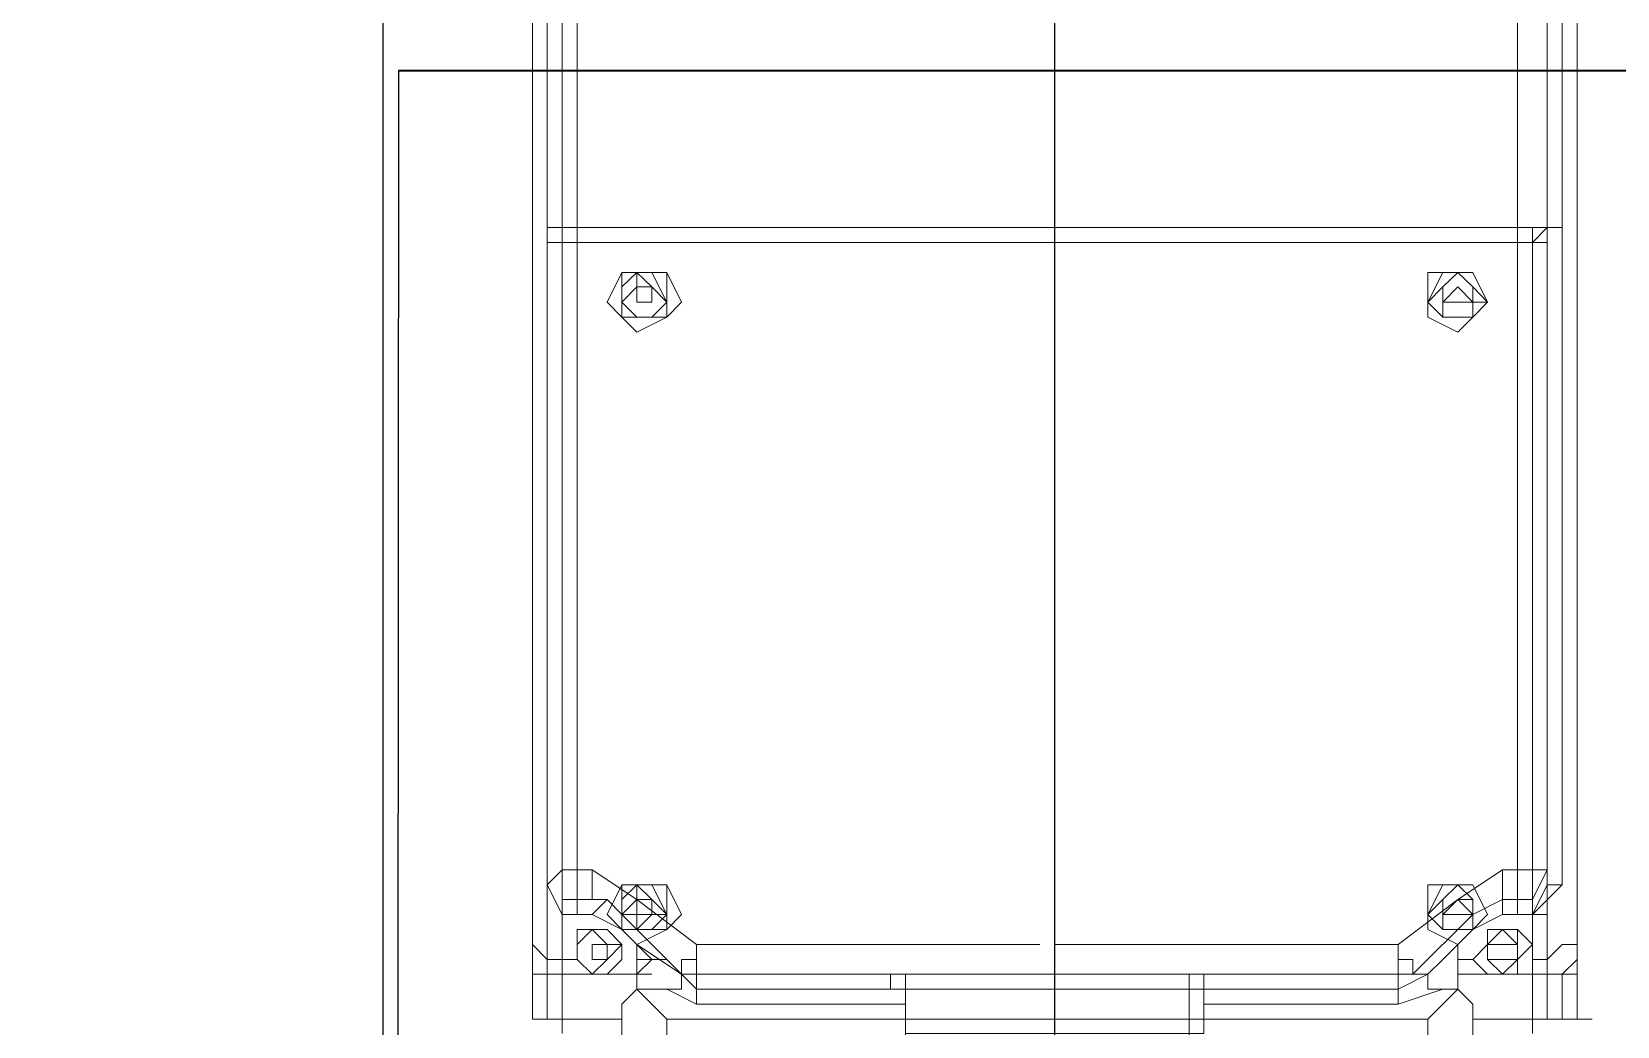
# Model space of a CAD drawing. Header units: millimetres. Extents: x -45 to 90, y -17 to 16.
# Drawn here: x -0.1125 to 0.3745, y 1.0567 to 1.362 of the extents above; entities that cross this region are included whole.
import ezdxf

# ---------------------------------------------------------------- set-up
doc = ezdxf.new("R2010")
doc.units = ezdxf.units.MM
doc.header["$PDMODE"] = 3
doc.layers.add('PDF_Geometry', color=7, linetype='Continuous')

msp = doc.modelspace()

# ---------------------------------------------------------------- linework, layer by layer
at = {"color": 5}
msp.add_line((0, 1.35), (53.43249, 1.35), dxfattribs=at)
at = {"color": 6}
msp.add_lwpolyline([(-0.00207, -1.34988), (23.64002, -1.95), (23.72089, 1.35), (0.00017, 1.35012)], close=True, dxfattribs=at)
at = {"color": 4}
for centre in [(0.19941, 0), (0.19942, -0.00037)]:
    msp.add_circle(centre, 1.75, dxfattribs=at)
msp.add_point((0.19941, 1.75), dxfattribs=at)
at = {"layer": 'PDF_Geometry', "lineweight": 25}
for points in [[(-0.00458, 0.71512), (-0.00458, 1.70071)], [(0.2017, 0.71512), (0.2017, 1.70071)]]:
    msp.add_lwpolyline(points, dxfattribs=at)
at = {"layer": 'PDF_Geometry', "lineweight": 18}
for points in [[(0.2017, 1.08185), (0.30714, 1.08185), (0.32547, 1.0956), (0.33922, 1.10477), (0.34381, 1.10477), (0.34381, 1.45775), (0.33922, 1.45775), (0.32547, 1.46233), (0.32089, 1.47609), (0.31172, 1.49901), (0.25671, 1.49901), (0.25671, 1.38899)], [(0.34381, 1.09102), (0.34839, 1.09102), (0.35298, 1.10019), (0.35298, 1.10477), (0.35298, 1.45775), (0.34381, 1.45775), (0.34381, 1.46233), (0.34381, 1.46692), (0.33922, 1.46692), (0.33922, 1.4715), (0.33006, 1.47609), (0.33006, 1.48067), (0.32547, 1.49442), (0.32547, 1.48984)], [(0.04126, 1.07268), (0.04126, 1.07727), (0.04126, 1.48984), (0.04126, 1.05893)], [(0.35756, 1.05893), (0.36215, 1.05893), (0.36215, 1.48984), (0.36215, 1.07727), (0.36215, 1.07268)], [(0.05043, 1.46233), (0.04584, 1.46233), (0.05043, 1.4715), (0.05501, 1.4715), (0.05501, 1.46692), (0.06418, 1.46692), (0.06418, 1.45775), (0.05501, 1.45775), (0.05501, 1.40274), (0.05043, 1.40274), (0.05043, 1.39835), (0.05043, 1.39357), (0.05043, 1.38899), (0.05043, 1.10477), (0.04584, 1.10019), (0.05043, 1.09102), (0.05501, 1.09102), (0.05043, 1.09102), (0.05501, 1.09102), (0.05959, 1.09102), (0.06876, 1.08644)], [(0.05501, 1.4715), (0.05043, 1.4715), (0.04584, 1.46233), (0.04584, 1.10019)], [(0.35298, 1.46692), (0.35298, 1.4715), (0.35756, 1.46233), (0.35298, 1.46233), (0.35298, 1.10019), (0.35756, 1.10019), (0.34839, 1.09102), (0.35298, 1.09102), (0.34839, 1.09102), (0.34839, 1.07727), (0.34839, 1.07268), (0.35298, 1.07268), (0.34839, 1.07268), (0.34839, 1.09102), (0.34839, 1.07727), (0.35298, 1.07727)], [(0.05043, 1.39357), (0.05043, 1.45775), (0.04584, 1.46233), (0.04584, 1.10019), (0.05043, 1.09102), (0.05043, 1.07727), (0.05043, 1.07268), (0.05501, 1.07268), (0.05043, 1.07268), (0.05959, 1.07268), (0.06418, 1.07268), (0.07335, 1.07268), (0.07335, 1.07727), (0.07793, 1.07727), (0.08251, 1.07727)], [(0.35756, 1.10019), (0.35756, 1.46233)], [(0.04584, 1.39357), (0.05043, 1.39835), (0.05501, 1.39835), (0.05959, 1.39835), (0.05043, 1.39835), (0.05043, 1.38899), (0.05501, 1.38899), (0.05501, 1.39357), (0.05501, 1.39835), (0.05959, 1.39835), (0.2017, 1.39835), (0.2017, 1.39357), (0.2017, 1.38899), (0.25671, 1.38899), (0.24754, 1.39835), (0.2017, 1.39835), (0.2017, 1.39357), (0.2017, 1.38899), (0.05501, 1.38899), (0.05501, 1.10477), (0.05959, 1.10477), (0.07335, 1.0956), (0.09168, 1.08185), (0.19712, 1.08185)], [(0.04584, 1.30189), (0.05043, 1.30189)], [(0.35756, 1.30189), (0.35298, 1.30189), (0.34839, 1.30189), (0.34839, 1.29731), (0.34839, 1.05893), (0.33006, 1.05893), (0.35756, 1.05893), (0.35756, 1.07268), (0.36215, 1.07268), (0.36215, 1.05893), (0.36673, 1.05893), (0.36215, 1.05893), (0.36673, 1.05893)], [(0.34839, 1.05893), (0.35298, 1.05893), (0.35298, 1.30189), (0.35298, 1.29731), (0.34839, 1.29731), (0.35298, 1.30189)], [(0.05959, 1.09102), (0.05501, 1.09102), (0.05501, 1.0956), (0.05043, 1.0956), (0.05043, 1.10477), (0.05501, 1.10477), (0.05501, 1.10019), (0.05501, 1.0956), (0.06418, 1.0956), (0.05959, 1.09102), (0.06876, 1.08644), (0.07335, 1.08185), (0.07793, 1.07727), (0.07335, 1.07268), (0.05043, 1.07268), (0.04126, 1.07268), (0.04126, 1.05893), (0.06876, 1.05893), (0.05043, 1.05893), (0.05043, 1.05454)], [(0.25213, 1.0681), (0.24754, 1.0681), (0.24754, 1.07268), (0.24296, 1.07268), (0.15586, 1.07268), (0.15128, 1.07268), (0.15128, 1.0681), (0.15586, 1.0681), (0.09168, 1.0681), (0.0871, 1.07268), (0.09168, 1.07268), (0.09168, 1.0681), (0.09168, 1.06352), (0.08251, 1.0681), (0.0871, 1.0681), (0.0871, 1.07268), (0.07335, 1.08185), (0.06876, 1.08644), (0.06876, 1.09102), (0.06418, 1.0956), (0.05959, 1.0956), (0.05959, 1.10019), (0.05959, 1.10477)], [(0.15586, 1.04976), (0.15586, 1.05454), (0.15586, 1.0681), (0.15586, 1.05454), (0.24296, 1.05454), (0.24296, 1.0681), (0.24754, 1.0681), (0.24754, 1.07268), (0.24754, 1.0681), (0.30714, 1.0681), (0.30714, 1.06352), (0.32089, 1.0681), (0.3163, 1.0681), (0.3163, 1.07268), (0.32089, 1.07727), (0.32547, 1.08185), (0.33006, 1.08644), (0.33006, 1.09102), (0.33922, 1.0956), (0.33922, 1.10019), (0.33922, 1.10477)], [(0.33006, 1.08644), (0.33922, 1.09102), (0.33922, 1.0956), (0.34381, 1.0956), (0.34381, 1.10019), (0.34381, 1.10477), (0.35298, 1.10477), (0.34839, 1.0956), (0.34381, 1.0956), (0.34381, 1.09102), (0.33922, 1.09102)], [(0.04126, 1.07268), (0.04126, 1.07727), (0.04126, 1.08185), (0.04584, 1.07727), (0.05043, 1.07727), (0.05043, 1.07268), (0.05501, 1.07268), (0.05043, 1.07268), (0.05043, 1.09102), (0.05043, 1.07727), (0.05501, 1.07727)], [(0.07335, 1.0956), (0.07335, 1.09102), (0.06876, 1.09102), (0.0871, 1.07268), (0.0871, 1.07727), (0.09168, 1.07727), (0.09168, 1.08185), (0.09168, 1.07727), (0.09168, 1.07268), (0.2017, 1.07268), (0.30714, 1.07268), (0.30714, 1.07727), (0.30714, 1.08185), (0.30714, 1.07727), (0.31172, 1.07727), (0.31172, 1.07268), (0.33006, 1.09102), (0.33006, 1.0956), (0.32547, 1.0956)], [(0.32547, 1.08185), (0.33006, 1.08644), (0.33922, 1.09102), (0.34381, 1.09102), (0.34839, 1.09102), (0.35298, 1.09102)], [(0.06418, 1.07268), (0.06876, 1.07727), (0.06876, 1.08185), (0.06418, 1.08644), (0.05959, 1.08644), (0.05501, 1.08185), (0.05501, 1.07727), (0.05959, 1.07268)], [(0.34381, 1.07268), (0.34381, 1.07727), (0.34381, 1.08185), (0.34381, 1.08644), (0.33464, 1.08644), (0.33464, 1.08185), (0.33006, 1.07727), (0.33464, 1.07268)], [(0.07335, 1.08185), (0.07335, 1.07727), (0.07793, 1.07727), (0.07335, 1.07727), (0.07335, 1.07268), (0.07793, 1.07268), (0.07335, 1.07268), (0.07335, 1.0681), (0.07793, 1.0681), (0.08251, 1.0681)], [(0.33006, 1.07268), (0.34839, 1.07268), (0.35756, 1.07268), (0.36215, 1.07727), (0.36215, 1.08185), (0.35756, 1.08185), (0.35298, 1.07727), (0.34839, 1.07727), (0.34839, 1.07268), (0.34381, 1.07268), (0.33464, 1.07268), (0.33006, 1.07268), (0.32547, 1.07268), (0.33006, 1.07268), (0.32547, 1.07268), (0.33006, 1.07268), (0.32547, 1.07268), (0.32547, 1.07727), (0.33006, 1.07727), (0.32547, 1.07727), (0.32547, 1.08185), (0.32547, 1.07727), (0.32547, 1.07268), (0.33006, 1.07268), (0.32547, 1.07268), (0.32547, 1.0681), (0.32089, 1.0681)], [(0.04126, 1.07268), (0.04126, 1.05893)], [(0.15128, 1.07268), (0.15128, 1.0681), (0.15586, 1.0681), (0.15128, 1.0681), (0.15128, 1.07268), (0.15586, 1.07268), (0.15586, 1.0681), (0.24296, 1.0681), (0.24296, 1.07268)], [(0.24754, 1.07268), (0.25213, 1.07268)], [(0.24754, 1.05893), (0.3163, 1.05893), (0.3163, 1.01309), (0.32089, 1.00392), (0.32547, 1.00392), (0.33006, 1.00392), (0.33006, 1.01309), (0.33006, 1.05893), (0.33006, 1.06352), (0.32547, 1.0681), (0.32089, 1.06352), (0.3163, 1.05893), (0.08251, 1.05893), (0.07793, 1.06352), (0.07335, 1.0681), (0.06876, 1.06352), (0.06876, 1.05893), (0.06876, 1.01309), (0.06876, 1.00851), (0.07335, 1.00392), (0.07793, 1.00392), (0.08251, 1.01309), (0.08251, 1.05893), (0.15586, 1.05893)], [(0.24754, 1.0681), (0.24754, 1.05454), (0.24296, 1.05454), (0.24296, 1.04976)], [(0.09168, 1.06352), (0.15586, 1.06352)], [(0.24754, 1.06352), (0.30714, 1.06352)], [(0.04126, 1.05893), (0.04584, 1.05893)], [(0.04126, 1.05893), (0.04584, 1.05893)], [(0.05043, 1.05893), (0.05043, 1.05454)], [(0.34839, 1.05454), (0.34839, 1.05893), (0.34839, 1.05454)]]:
    msp.add_lwpolyline(points, dxfattribs=at)
for points in [[(0.05043, 1.05893), (0.04584, 1.05893), (0.04584, 1.30189), (0.04584, 1.29731), (0.05043, 1.29731)], [(0.05043, 1.29731), (0.05043, 1.30189), (0.35298, 1.30189), (0.34839, 1.30189), (0.34839, 1.29731), (0.05043, 1.29731), (0.05043, 1.30189)], [(0.0871, 1.27897), (0.08251, 1.28814), (0.07335, 1.28814), (0.06876, 1.28814), (0.06418, 1.27897), (0.06876, 1.27439), (0.07335, 1.2698), (0.08251, 1.27439)], [(0.08251, 1.27897), (0.07793, 1.28814), (0.07335, 1.28814), (0.06876, 1.28374), (0.06876, 1.27897), (0.06876, 1.27439), (0.07335, 1.27439), (0.07793, 1.27439)], [(0.08251, 1.27897), (0.08251, 1.28814), (0.07335, 1.28814), (0.06876, 1.28814), (0.06876, 1.27897), (0.06876, 1.27439), (0.07335, 1.27439), (0.08251, 1.27439)], [(0.08251, 1.27897), (0.07793, 1.28374), (0.07335, 1.28814), (0.07335, 1.28374), (0.06876, 1.27897), (0.07335, 1.27439), (0.07793, 1.27439)], [(0.08251, 1.27897), (0.07793, 1.28374), (0.07335, 1.28814), (0.06876, 1.28374), (0.06876, 1.27897), (0.06876, 1.27439), (0.07335, 1.27439), (0.07793, 1.27439)], [(0.33464, 1.27897), (0.33006, 1.28374), (0.32547, 1.28814), (0.32089, 1.28374), (0.3163, 1.27897), (0.32089, 1.27439), (0.32547, 1.27439), (0.33006, 1.27439), (0.33464, 1.27897), (0.33006, 1.27897)], [(0.33464, 1.27897), (0.33006, 1.28814), (0.32547, 1.28814), (0.3163, 1.28814), (0.3163, 1.27897), (0.3163, 1.27439), (0.32547, 1.2698), (0.33006, 1.27439), (0.33464, 1.27897), (0.33006, 1.28814), (0.32547, 1.28814), (0.32089, 1.28814), (0.3163, 1.27897), (0.32089, 1.27439), (0.32547, 1.27439), (0.33006, 1.27439)], [(0.33006, 1.27897), (0.33006, 1.28374), (0.32547, 1.28814), (0.32089, 1.28374), (0.32089, 1.27897), (0.32089, 1.27439), (0.32547, 1.27439), (0.33006, 1.27439)], [(0.33006, 1.27897), (0.33006, 1.28374), (0.32547, 1.28814), (0.32089, 1.28374), (0.32089, 1.27897), (0.32089, 1.27439), (0.32547, 1.27439), (0.33006, 1.27439)], [(0.07335, 1.27897), (0.07793, 1.27897), (0.07793, 1.28374), (0.07335, 1.28374)], [(0.32089, 1.27897), (0.32547, 1.27897), (0.33006, 1.27897), (0.32547, 1.28374)], [(0.0871, 1.09102), (0.08251, 1.10019), (0.07335, 1.10019), (0.06876, 1.10019), (0.06418, 1.09102), (0.06876, 1.08644), (0.07335, 1.08185), (0.08251, 1.08644)], [(0.08251, 1.09102), (0.07793, 1.10019), (0.07335, 1.10019), (0.06876, 1.0956), (0.06876, 1.09102), (0.06876, 1.08644), (0.07335, 1.08644), (0.07793, 1.08644)], [(0.08251, 1.09102), (0.08251, 1.10019), (0.07335, 1.10019), (0.06876, 1.10019), (0.06876, 1.09102), (0.06876, 1.08644), (0.07335, 1.08644), (0.08251, 1.08644)], [(0.08251, 1.09102), (0.07793, 1.0956), (0.07335, 1.10019), (0.07335, 1.0956), (0.06876, 1.09102), (0.07335, 1.09102), (0.07335, 1.08644), (0.07793, 1.09102)], [(0.08251, 1.09102), (0.07793, 1.0956), (0.07335, 1.10019), (0.06876, 1.0956), (0.06876, 1.09102), (0.06876, 1.08644), (0.07335, 1.08644), (0.07793, 1.08644)], [(0.33006, 1.09102), (0.33006, 1.0956), (0.32547, 1.10019), (0.32089, 1.0956), (0.3163, 1.09102), (0.32089, 1.08644), (0.32547, 1.08644), (0.33006, 1.08644)], [(0.33464, 1.09102), (0.33006, 1.10019), (0.32547, 1.10019), (0.3163, 1.10019), (0.3163, 1.09102), (0.3163, 1.08644), (0.32547, 1.08185), (0.33006, 1.08644), (0.33464, 1.09102), (0.33006, 1.10019), (0.32547, 1.10019), (0.32089, 1.10019), (0.3163, 1.09102), (0.32089, 1.08644), (0.32547, 1.08644), (0.33006, 1.08644)], [(0.33006, 1.09102), (0.33006, 1.0956), (0.32547, 1.10019), (0.32089, 1.0956), (0.32089, 1.09102), (0.32089, 1.08644), (0.32547, 1.08644), (0.33006, 1.08644)], [(0.33006, 1.09102), (0.33006, 1.0956), (0.32547, 1.10019), (0.32089, 1.0956), (0.32089, 1.09102), (0.32089, 1.08644), (0.32547, 1.08644), (0.33006, 1.08644)], [(0.05501, 1.09102), (0.05043, 1.09102)], [(0.07335, 1.09102), (0.07793, 1.09102), (0.07793, 1.0956), (0.07335, 1.0956)], [(0.32089, 1.09102), (0.32547, 1.09102), (0.33006, 1.09102), (0.32547, 1.0956)], [(0.06418, 1.08644), (0.05959, 1.08644), (0.05501, 1.08185), (0.05501, 1.07727), (0.05959, 1.07268), (0.06418, 1.07268), (0.06876, 1.07727), (0.06876, 1.08185)], [(0.06876, 1.08185), (0.06418, 1.08185), (0.05959, 1.08644), (0.05501, 1.08185), (0.05501, 1.07727), (0.05959, 1.07268), (0.06418, 1.07727)], [(0.06876, 1.08185), (0.06418, 1.08644), (0.05959, 1.08644), (0.05501, 1.08644), (0.05501, 1.08185), (0.05501, 1.07727), (0.05959, 1.07268), (0.06418, 1.07727)], [(0.34381, 1.08644), (0.33464, 1.08644), (0.33464, 1.08185), (0.33006, 1.07727), (0.33464, 1.07268), (0.33922, 1.07268), (0.34381, 1.07727), (0.34839, 1.08185)], [(0.34381, 1.08185), (0.33922, 1.08644), (0.33464, 1.08185), (0.33464, 1.07727), (0.33922, 1.07268), (0.34381, 1.07727)], [(0.34381, 1.08185), (0.34381, 1.08644), (0.33922, 1.08644), (0.33464, 1.08644), (0.33464, 1.08185), (0.33464, 1.07727), (0.33922, 1.07268), (0.34381, 1.07727)], [(0.05959, 1.07727), (0.05959, 1.08185), (0.06418, 1.08185), (0.06418, 1.07727)], [(0.33922, 1.07727), (0.33464, 1.07727), (0.33464, 1.08185), (0.33922, 1.08185), (0.34381, 1.08185), (0.34381, 1.07727)], [(0.31172, 1.07268), (0.30714, 1.07268), (0.30714, 1.0681), (0.3163, 1.07268)], [(0.06876, 1.05893), (0.06876, 1.01309), (0.06876, 1.00851), (0.07335, 1.00392), (0.07793, 1.00392), (0.08251, 1.01309), (0.08251, 1.05893), (0.07793, 1.06352), (0.07335, 1.0681), (0.06876, 1.06352)], [(0.3163, 1.05893), (0.3163, 1.01309), (0.32089, 1.00392), (0.32547, 1.00392), (0.33006, 1.00392), (0.33006, 1.01309), (0.33006, 1.05893), (0.33006, 1.06352), (0.32547, 1.0681), (0.32089, 1.06352)]]:
    msp.add_lwpolyline(points, close=True, dxfattribs=at)

doc.saveas('drawing.dxf')
